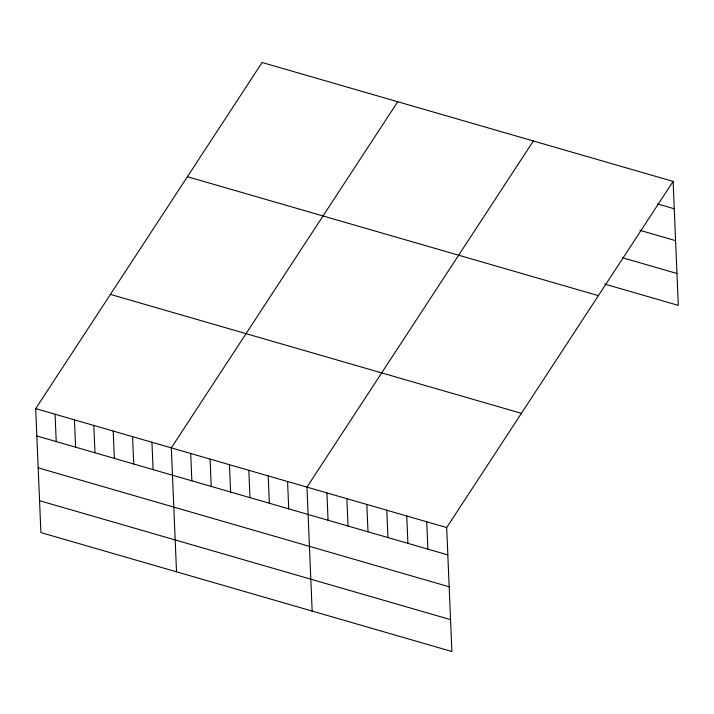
<?xml version="1.0" encoding="UTF-8"?>
<svg xmlns="http://www.w3.org/2000/svg" width="714" height="714" viewBox="0 0 714 714"><rect width="100%" height="100%" fill="white"/><g stroke="black" fill="none" stroke-linecap="round" stroke-linejoin="round"><path stroke-width="1.07" d="M673.106 181.418L446.687 527.557L451.882 651.507L40.894 532.582L35.7 408.631L262.118 62.493L673.106 181.418L678.3 305.369L604.758 284.092M397.743 101.736L171.324 447.874L176.519 571.825M533.367 140.988L306.958 487.126L312.152 611.077M657.442 203.901L674.248 208.765M639.869 230.31L675.587 240.645M622.331 257.683L676.961 273.489M187.398 176.715L598.386 295.65M110.42 294.4L521.407 413.335M35.7 408.631L446.687 527.557M36.842 435.968L447.839 554.903M38.181 467.849L449.168 586.783M39.556 500.701L450.552 619.627M426.731 521.782L427.873 549.128M406.766 516.008L407.908 543.345M386.801 510.233L387.952 537.571M366.844 504.459L367.987 531.796M346.879 498.675L348.021 526.022M326.914 492.901L328.065 520.247M287.581 481.522L288.724 508.859M268.205 475.908L269.348 503.254M248.829 470.303L249.971 497.649M229.453 464.698L230.595 492.035M210.077 459.093L211.219 486.43M190.7 453.488L191.852 480.825M151.948 442.269L153.099 469.616M132.572 436.665L133.723 464.002M113.205 431.06L114.347 458.397M93.829 425.455L94.971 452.792M74.452 419.841L75.595 447.187M55.076 414.236L56.219 441.582"/></g></svg>
